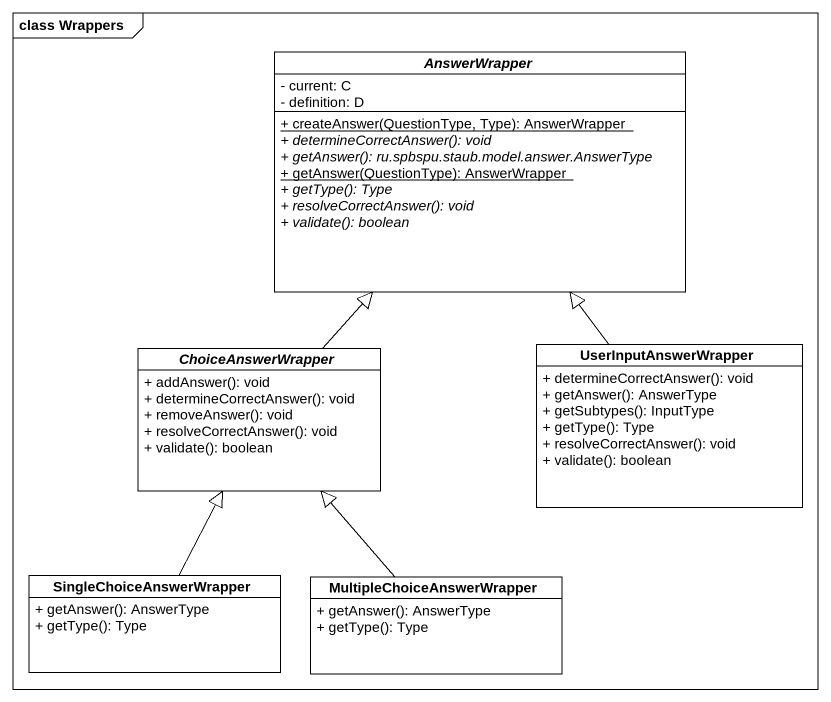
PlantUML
@startuml
mainframe class Wrappers
hide circle
hide empty members
skinparam classAttributeIconSize 0
abstract class AnswerWrapper {
  - current: C
  - definition: D
  {static} + createAnswer(QuestionType, Type): AnswerWrapper
  {abstract} + determineCorrectAnswer(): void
  {abstract} + getAnswer(): ru.spbspu.staub.model.answer.AnswerType
  {static} + getAnswer(QuestionType): AnswerWrapper
  {abstract} + getType(): Type
  {abstract} + resolveCorrectAnswer(): void
  {abstract} + validate(): boolean
}
abstract class ChoiceAnswerWrapper {
  + addAnswer(): void
  + determineCorrectAnswer(): void
  + removeAnswer(): void
  + resolveCorrectAnswer(): void
  + validate(): boolean
}
class UserInputAnswerWrapper {
  + determineCorrectAnswer(): void
  + getAnswer(): AnswerType
  + getSubtypes(): InputType
  + getType(): Type
  + resolveCorrectAnswer(): void
  + validate(): boolean
}
class SingleChoiceAnswerWrapper {
  + getAnswer(): AnswerType
  + getType(): Type
}
class MultipleChoiceAnswerWrapper {
  + getAnswer(): AnswerType
  + getType(): Type
}
ChoiceAnswerWrapper -up-|> AnswerWrapper
UserInputAnswerWrapper -up-|> AnswerWrapper
SingleChoiceAnswerWrapper -up-|> ChoiceAnswerWrapper
MultipleChoiceAnswerWrapper -up-|> ChoiceAnswerWrapper
@enduml
